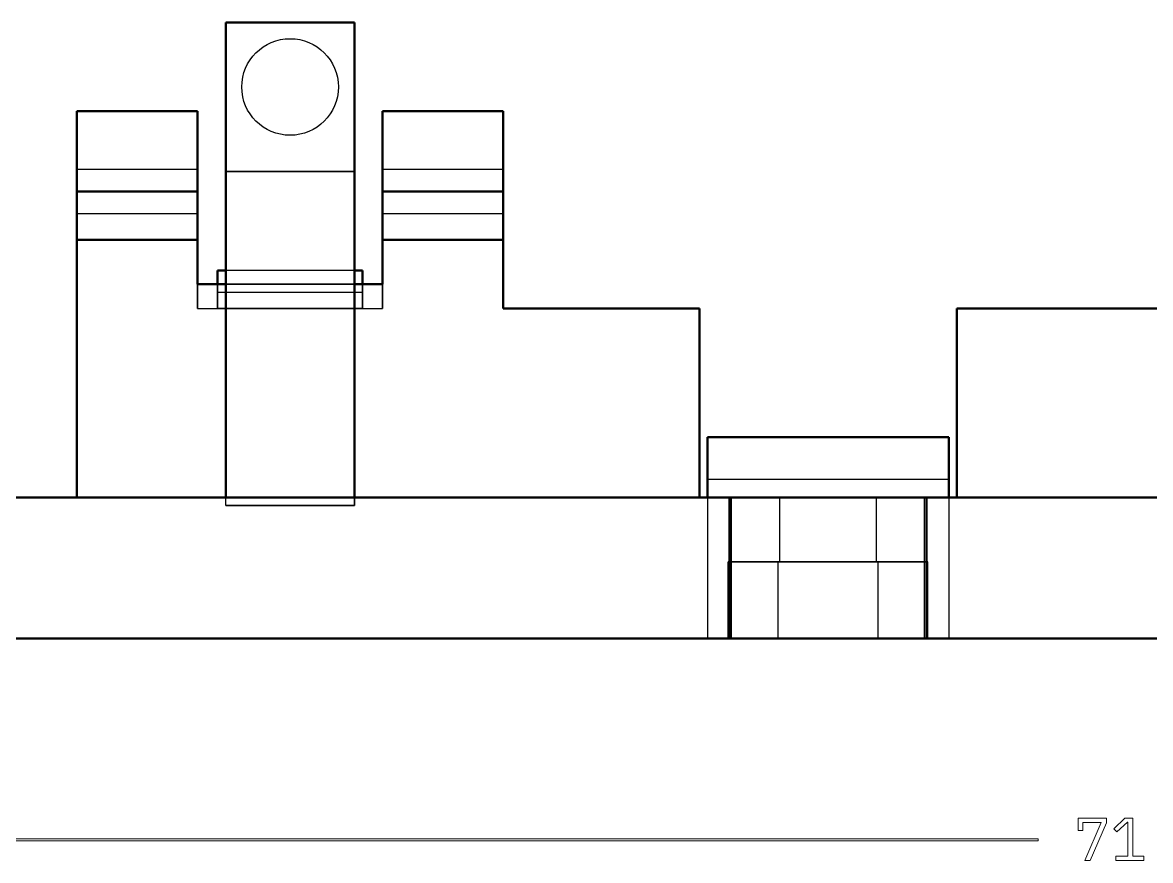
# Model space of a CAD drawing. Header units: millimetres. Extents: x 22 to 584, y 11 to 410.
# Drawn here: x 128.3 to 184.4, y 102.1 to 143.7 of the extents above; entities that cross this region are included whole.
import ezdxf

# ---------------------------------------------------------------- set-up
doc = ezdxf.new("R2010")
doc.units = ezdxf.units.MM
for name, color, linetype, lineweight in [('dims', 7, 'Continuous', 5), ('hidden', 7, 'Continuous', 25), ('part', 7, 'Continuous', 50)]:
    doc.layers.add(name, color=color, linetype=linetype, lineweight=lineweight)

msp = doc.modelspace()

# ---------------------------------------------------------------- linework, layer by layer
at = {"layer": 'dims'}
for p, q in [((180.789, 104.17), (180.789, 103.564)), ((182.186, 104.17), (180.789, 104.17)), ((181.014, 103.954), (181.931, 103.954)), ((181.014, 103.564), (181.014, 103.954)), ((181.931, 103.954), (181.113, 102.076)), ((181.383, 102.076), (182.186, 103.948)), ((182.186, 103.948), (182.186, 104.17)), ((183.108, 104.17), (182.553, 103.651)), ((182.699, 103.492), (183.228, 103.984)), ((183.501, 104.17), (183.108, 104.17)), ((183.228, 103.984), (183.249, 103.984)), ((183.249, 103.984), (183.249, 102.295)), ((183.501, 102.295), (183.501, 104.17)), ((180.789, 103.564), (181.014, 103.564)), ((182.553, 103.651), (182.699, 103.492)), ((178.789, 103.155), (113.95, 103.155)), ((113.95, 103.055), (178.789, 103.055)), ((178.789, 103.055), (178.789, 103.155)), ((181.113, 102.076), (181.383, 102.076)), ((182.649, 102.295), (182.649, 102.076)), ((183.249, 102.295), (182.649, 102.295)), ((182.649, 102.076), (184.053, 102.076)), ((184.053, 102.295), (183.501, 102.295)), ((184.053, 102.076), (184.053, 102.295))]:
    msp.add_line(p, q, dxfattribs=at)
at = {"layer": 'hidden'}
for p, q in [((138.4, 136.305), (138.4, 143.705)), ((138.4, 143.705), (144.8, 143.705)), ((144.8, 136.305), (144.8, 143.705)), ((137, 136.405), (131, 136.405)), ((138.4, 136.305), (138.4, 130.705)), ((138.4, 136.305), (144.8, 136.305)), ((144.8, 136.305), (138.4, 136.305)), ((144.8, 136.305), (144.8, 130.705)), ((152.2, 136.405), (146.2, 136.405)), ((131, 132.905), (131, 135.305)), ((131, 135.305), (137, 135.305)), ((137, 132.905), (137, 135.305)), ((146.2, 132.905), (146.2, 135.305)), ((146.2, 135.305), (152.2, 135.305)), ((152.2, 132.905), (152.2, 135.305)), ((137, 134.205), (131, 134.205)), ((152.2, 134.205), (146.2, 134.205)), ((131, 120.105), (131, 132.905)), ((131, 132.905), (137, 132.905)), ((137, 132.905), (131, 132.905)), ((137, 132.905), (131, 132.905)), ((137, 129.505), (137, 132.905)), ((146.2, 132.905), (152.2, 132.905)), ((146.2, 129.505), (146.2, 132.905)), ((152.2, 132.905), (146.2, 132.905)), ((152.2, 132.905), (146.2, 132.905)), ((152.2, 132.905), (152.2, 129.505)), ((138, 131.385), (138, 130.293)), ((144.8, 131.385), (138.4, 131.385)), ((145.2, 131.385), (145.2, 130.293)), ((137, 130.705), (137, 129.505)), ((137, 130.705), (138, 130.705)), ((138, 130.705), (145.2, 130.705)), ((138, 129.505), (138, 130.705)), ((138.4, 119.705), (138.4, 130.705)), ((144.8, 130.705), (138.4, 130.705)), ((144.8, 130.705), (144.8, 119.705)), ((145.2, 130.705), (146.2, 130.705)), ((145.2, 129.505), (145.2, 130.705)), ((146.2, 130.705), (146.2, 129.505)), ((145.2, 130.293), (138, 130.293)), ((138, 130.293), (138, 129.505)), ((145.2, 130.293), (145.2, 129.505)), ((137, 129.505), (146.2, 129.505)), ((137, 129.505), (138, 129.505)), ((145.2, 129.505), (138, 129.505)), ((145.2, 129.505), (146.2, 129.505)), ((152.2, 129.505), (161.95, 129.505)), ((161.95, 120.105), (161.95, 129.505)), ((174.75, 129.505), (184.7, 129.505)), ((174.75, 120.105), (174.75, 129.505)), ((162.35, 120.105), (162.35, 123.105)), ((162.35, 123.105), (174.35, 123.105)), ((174.35, 123.105), (162.35, 123.105)), ((174.35, 123.105), (162.35, 123.105)), ((174.35, 120.105), (174.35, 123.105)), ((174.35, 121.005), (162.35, 121.005)), ((131, 120.105), (124.395, 120.105)), ((131, 120.105), (125.6, 120.105)), ((125.6, 120.105), (162.35, 120.105)), ((138.4, 119.705), (138.4, 120.105)), ((144.8, 119.705), (144.8, 120.105)), ((163.555, 120.105), (161.95, 120.105)), ((162.35, 120.105), (161.95, 120.105)), ((162.35, 120.105), (162.35, 113.105)), ((162.35, 120.105), (162.35, 113.105)), ((162.35, 120.105), (174.35, 120.105)), ((162.35, 120.105), (174.35, 120.105)), ((163.555, 113.105), (163.555, 120.105)), ((165.95, 116.905), (165.95, 120.105)), ((165.95, 116.905), (165.95, 120.105)), ((170.75, 116.905), (170.75, 120.105)), ((170.75, 116.905), (170.75, 120.105)), ((173.145, 113.105), (173.145, 120.105)), ((174.75, 120.105), (173.145, 120.105)), ((174.35, 120.105), (174.35, 113.105)), ((174.35, 120.105), (174.35, 113.105)), ((174.35, 120.105), (242.79, 120.105)), ((174.75, 120.105), (174.35, 120.105)), ((144.8, 119.705), (138.4, 119.705)), ((138.4, 119.705), (144.8, 119.705)), ((165.867, 116.905), (163.385, 116.905)), ((163.385, 113.105), (163.385, 116.905)), ((163.385, 116.905), (165.867, 116.905)), ((165.867, 116.905), (163.385, 116.905)), ((163.385, 113.105), (163.385, 116.905)), ((163.385, 116.905), (165.867, 116.905)), ((170.833, 116.905), (165.867, 116.905)), ((165.867, 113.105), (165.867, 116.905)), ((165.867, 113.105), (165.867, 116.905)), ((165.867, 116.905), (170.833, 116.905)), ((170.833, 116.905), (165.867, 116.905)), ((165.867, 113.105), (165.867, 116.905)), ((165.867, 113.105), (165.867, 116.905)), ((165.867, 116.905), (170.833, 116.905)), ((173.315, 116.905), (170.833, 116.905)), ((170.833, 113.105), (170.833, 116.905)), ((170.833, 113.105), (170.833, 116.905)), ((170.833, 116.905), (173.315, 116.905)), ((173.315, 116.905), (170.833, 116.905)), ((170.833, 113.105), (170.833, 116.905)), ((170.833, 113.105), (170.833, 116.905)), ((170.833, 116.905), (173.315, 116.905)), ((173.315, 113.105), (173.315, 116.905)), ((173.315, 113.105), (173.315, 116.905)), ((124.395, 113.105), (163.555, 113.105)), ((125.6, 113.105), (162.35, 113.105)), ((125.6, 113.105), (162.35, 113.105)), ((165.867, 113.105), (163.385, 113.105)), ((163.385, 113.105), (165.867, 113.105)), ((165.867, 113.105), (163.385, 113.105)), ((163.385, 113.105), (165.867, 113.105)), ((170.833, 113.105), (165.867, 113.105)), ((165.867, 113.105), (170.833, 113.105)), ((170.833, 113.105), (165.867, 113.105)), ((165.867, 113.105), (170.833, 113.105)), ((170.833, 113.105), (173.315, 113.105)), ((173.315, 113.105), (170.833, 113.105)), ((170.833, 113.105), (173.315, 113.105)), ((173.315, 113.105), (170.833, 113.105)), ((173.145, 113.105), (243.995, 113.105)), ((174.35, 113.105), (242.79, 113.105)), ((174.35, 113.105), (242.79, 113.105))]:
    msp.add_line(p, q, dxfattribs=at)
msp.add_circle((141.6, 140.505), 2.4, dxfattribs=at)
msp.add_circle((141.6, 140.505), 2.4, dxfattribs=at)
for points, degree, knots in [([(131, 139.305), (131, 139.292), (131, 139.28), (131, 139.242), (131, 139.205), (131, 139.143), (131, 139.081), (131, 138.995), (131, 138.909), (131, 138.8), (131, 138.692), (131, 138.562), (131, 138.432), (131, 138.283), (131, 138.133), (131, 137.966), (131, 137.799), (131, 137.616), (131, 137.433), (131, 137.237), (131, 137.041), (131, 136.833), (131, 136.626), (131, 136.411), (131, 136.195), (131, 135.754), (131, 135.305)], 2, [0, 0, 0, 0.071429, 0.071429, 0.142857, 0.142857, 0.214286, 0.214286, 0.285714, 0.285714, 0.357143, 0.357143, 0.428571, 0.428571, 0.5, 0.5, 0.571429, 0.571429, 0.642857, 0.642857, 0.714286, 0.714286, 0.785714, 0.785714, 0.857143, 0.857143, 1, 1, 1]), ([(137, 139.305), (137, 139.292), (137, 139.28), (137, 139.242), (137, 139.205), (137, 139.143), (137, 139.081), (137, 138.995), (137, 138.909), (137, 138.8), (137, 138.692), (137, 138.562), (137, 138.432), (137, 138.283), (137, 138.133), (137, 137.966), (137, 137.799), (137, 137.616), (137, 137.433), (137, 137.237), (137, 137.041), (137, 136.833), (137, 136.626), (137, 136.411), (137, 136.195), (137, 135.754), (137, 135.305)], 2, [0, 0, 0, 0.071429, 0.071429, 0.142857, 0.142857, 0.214286, 0.214286, 0.285714, 0.285714, 0.357143, 0.357143, 0.428571, 0.428571, 0.5, 0.5, 0.571429, 0.571429, 0.642857, 0.642857, 0.714286, 0.714286, 0.785714, 0.785714, 0.857143, 0.857143, 1, 1, 1]), ([(146.2, 139.305), (146.2, 139.292), (146.2, 139.28), (146.2, 139.242), (146.2, 139.205), (146.2, 139.143), (146.2, 139.081), (146.2, 138.995), (146.2, 138.909), (146.2, 138.8), (146.2, 138.692), (146.2, 138.562), (146.2, 138.432), (146.2, 138.283), (146.2, 138.133), (146.2, 137.966), (146.2, 137.799), (146.2, 137.616), (146.2, 137.433), (146.2, 137.237), (146.2, 137.041), (146.2, 136.833), (146.2, 136.626), (146.2, 136.411), (146.2, 136.195), (146.2, 135.754), (146.2, 135.305)], 2, [0, 0, 0, 0.071429, 0.071429, 0.142857, 0.142857, 0.214286, 0.214286, 0.285714, 0.285714, 0.357143, 0.357143, 0.428571, 0.428571, 0.5, 0.5, 0.571429, 0.571429, 0.642857, 0.642857, 0.714286, 0.714286, 0.785714, 0.785714, 0.857143, 0.857143, 1, 1, 1]), ([(152.2, 139.305), (152.2, 139.292), (152.2, 139.28), (152.2, 139.242), (152.2, 139.205), (152.2, 139.143), (152.2, 139.081), (152.2, 138.995), (152.2, 138.909), (152.2, 138.8), (152.2, 138.692), (152.2, 138.562), (152.2, 138.432), (152.2, 138.283), (152.2, 138.133), (152.2, 137.966), (152.2, 137.799), (152.2, 137.616), (152.2, 137.433), (152.2, 137.237), (152.2, 137.041), (152.2, 136.833), (152.2, 136.626), (152.2, 136.411), (152.2, 136.195), (152.2, 135.754), (152.2, 135.305)], 2, [0, 0, 0, 0.071429, 0.071429, 0.142857, 0.142857, 0.214286, 0.214286, 0.285714, 0.285714, 0.357143, 0.357143, 0.428571, 0.428571, 0.5, 0.5, 0.571429, 0.571429, 0.642857, 0.642857, 0.714286, 0.714286, 0.785714, 0.785714, 0.857143, 0.857143, 1, 1, 1]), ([(131, 135.305), (131, 135.491), (131, 135.668), (131, 135.784), (131, 135.89), (131, 135.941), (131, 135.991), (131, 136.037), (131, 136.083), (131, 136.124), (131, 136.165), (131, 136.201), (131, 136.236), (131, 136.266), (131, 136.296), (131, 136.32), (131, 136.343), (131, 136.36), (131, 136.377), (131, 136.388), (131, 136.398), (131, 136.402), (131, 136.405)], 2, [0, 0, 0, 0.336599, 0.336599, 0.560999, 0.560999, 0.673198, 0.673198, 0.785398, 0.785398, 0.897598, 0.897598, 1.009798, 1.009798, 1.121997, 1.121997, 1.234197, 1.234197, 1.346397, 1.346397, 1.458597, 1.458597, 1.570796, 1.570796, 1.570796]), ([(137, 135.305), (137, 135.491), (137, 135.668), (137, 135.784), (137, 135.89), (137, 135.941), (137, 135.991), (137, 136.037), (137, 136.083), (137, 136.124), (137, 136.165), (137, 136.201), (137, 136.236), (137, 136.266), (137, 136.296), (137, 136.32), (137, 136.343), (137, 136.36), (137, 136.377), (137, 136.388), (137, 136.398), (137, 136.402), (137, 136.405)], 2, [0, 0, 0, 0.336599, 0.336599, 0.560999, 0.560999, 0.673198, 0.673198, 0.785398, 0.785398, 0.897598, 0.897598, 1.009798, 1.009798, 1.121997, 1.121997, 1.234197, 1.234197, 1.346397, 1.346397, 1.458597, 1.458597, 1.570796, 1.570796, 1.570796]), ([(146.2, 135.305), (146.2, 135.491), (146.2, 135.668), (146.2, 135.784), (146.2, 135.89), (146.2, 135.941), (146.2, 135.991), (146.2, 136.037), (146.2, 136.083), (146.2, 136.124), (146.2, 136.165), (146.2, 136.201), (146.2, 136.236), (146.2, 136.266), (146.2, 136.296), (146.2, 136.32), (146.2, 136.343), (146.2, 136.36), (146.2, 136.377), (146.2, 136.388), (146.2, 136.398), (146.2, 136.402), (146.2, 136.405)], 2, [0, 0, 0, 0.336599, 0.336599, 0.560999, 0.560999, 0.673198, 0.673198, 0.785398, 0.785398, 0.897598, 0.897598, 1.009798, 1.009798, 1.121997, 1.121997, 1.234197, 1.234197, 1.346397, 1.346397, 1.458597, 1.458597, 1.570796, 1.570796, 1.570796]), ([(152.2, 135.305), (152.2, 135.491), (152.2, 135.668), (152.2, 135.784), (152.2, 135.89), (152.2, 135.941), (152.2, 135.991), (152.2, 136.037), (152.2, 136.083), (152.2, 136.124), (152.2, 136.165), (152.2, 136.201), (152.2, 136.236), (152.2, 136.266), (152.2, 136.296), (152.2, 136.32), (152.2, 136.343), (152.2, 136.36), (152.2, 136.377), (152.2, 136.388), (152.2, 136.398), (152.2, 136.402), (152.2, 136.405)], 2, [0, 0, 0, 0.336599, 0.336599, 0.560999, 0.560999, 0.673198, 0.673198, 0.785398, 0.785398, 0.897598, 0.897598, 1.009798, 1.009798, 1.121997, 1.121997, 1.234197, 1.234197, 1.346397, 1.346397, 1.458597, 1.458597, 1.570796, 1.570796, 1.570796]), ([(131, 134.205), (131, 134.207), (131, 134.21), (131, 134.212), (131, 134.219), (131, 134.226), (131, 134.233), (131, 134.244), (131, 134.255), (131, 134.267), (131, 134.282), (131, 134.298), (131, 134.314), (131, 134.334), (131, 134.354), (131, 134.374), (131, 134.397), (131, 134.421), (131, 134.445), (131, 134.472), (131, 134.5), (131, 134.527), (131, 134.558), (131, 134.589), (131, 134.619), (131, 134.685), (131, 134.754), (131, 134.828), (131, 134.977), (131, 135.14), (131, 135.305)], 3, [0, 0, 0, 0, 0.071429, 0.071429, 0.071429, 0.142857, 0.142857, 0.142857, 0.214286, 0.214286, 0.214286, 0.285714, 0.285714, 0.285714, 0.357143, 0.357143, 0.357143, 0.428571, 0.428571, 0.428571, 0.5, 0.5, 0.5, 0.571429, 0.571429, 0.571429, 0.714286, 0.714286, 0.714286, 1, 1, 1, 1]), ([(137, 134.205), (137, 134.207), (137, 134.21), (137, 134.212), (137, 134.219), (137, 134.226), (137, 134.233), (137, 134.244), (137, 134.255), (137, 134.267), (137, 134.282), (137, 134.298), (137, 134.314), (137, 134.334), (137, 134.354), (137, 134.374), (137, 134.397), (137, 134.421), (137, 134.445), (137, 134.472), (137, 134.5), (137, 134.527), (137, 134.558), (137, 134.589), (137, 134.619), (137, 134.685), (137, 134.754), (137, 134.828), (137, 134.977), (137, 135.14), (137, 135.305)], 3, [0, 0, 0, 0, 0.071429, 0.071429, 0.071429, 0.142857, 0.142857, 0.142857, 0.214286, 0.214286, 0.214286, 0.285714, 0.285714, 0.285714, 0.357143, 0.357143, 0.357143, 0.428571, 0.428571, 0.428571, 0.5, 0.5, 0.5, 0.571429, 0.571429, 0.571429, 0.714286, 0.714286, 0.714286, 1, 1, 1, 1]), ([(146.2, 134.205), (146.2, 134.207), (146.2, 134.21), (146.2, 134.212), (146.2, 134.219), (146.2, 134.226), (146.2, 134.233), (146.2, 134.244), (146.2, 134.255), (146.2, 134.267), (146.2, 134.282), (146.2, 134.298), (146.2, 134.314), (146.2, 134.334), (146.2, 134.354), (146.2, 134.374), (146.2, 134.397), (146.2, 134.421), (146.2, 134.445), (146.2, 134.472), (146.2, 134.5), (146.2, 134.527), (146.2, 134.558), (146.2, 134.589), (146.2, 134.619), (146.2, 134.685), (146.2, 134.754), (146.2, 134.828), (146.2, 134.977), (146.2, 135.14), (146.2, 135.305)], 3, [0, 0, 0, 0, 0.071429, 0.071429, 0.071429, 0.142857, 0.142857, 0.142857, 0.214286, 0.214286, 0.214286, 0.285714, 0.285714, 0.285714, 0.357143, 0.357143, 0.357143, 0.428571, 0.428571, 0.428571, 0.5, 0.5, 0.5, 0.571429, 0.571429, 0.571429, 0.714286, 0.714286, 0.714286, 1, 1, 1, 1]), ([(152.2, 134.205), (152.2, 134.207), (152.2, 134.21), (152.2, 134.212), (152.2, 134.219), (152.2, 134.226), (152.2, 134.233), (152.2, 134.244), (152.2, 134.255), (152.2, 134.267), (152.2, 134.282), (152.2, 134.298), (152.2, 134.314), (152.2, 134.334), (152.2, 134.354), (152.2, 134.374), (152.2, 134.397), (152.2, 134.421), (152.2, 134.445), (152.2, 134.472), (152.2, 134.5), (152.2, 134.527), (152.2, 134.558), (152.2, 134.589), (152.2, 134.619), (152.2, 134.685), (152.2, 134.754), (152.2, 134.828), (152.2, 134.977), (152.2, 135.14), (152.2, 135.305)], 3, [0, 0, 0, 0, 0.071429, 0.071429, 0.071429, 0.142857, 0.142857, 0.142857, 0.214286, 0.214286, 0.214286, 0.285714, 0.285714, 0.285714, 0.357143, 0.357143, 0.357143, 0.428571, 0.428571, 0.428571, 0.5, 0.5, 0.5, 0.571429, 0.571429, 0.571429, 0.714286, 0.714286, 0.714286, 1, 1, 1, 1]), ([(165.95, 120.105), (165.958, 120.105), (165.965, 120.105), (165.988, 120.105), (166.01, 120.105), (166.047, 120.105), (166.085, 120.105), (166.136, 120.105), (166.188, 120.105), (166.253, 120.105), (166.318, 120.105), (166.396, 120.105), (166.474, 120.105), (166.563, 120.105), (166.653, 120.105), (166.753, 120.105), (166.854, 120.105), (166.963, 120.105), (167.073, 120.105), (167.191, 120.105), (167.309, 120.105), (167.433, 120.105), (167.557, 120.105), (167.687, 120.105), (167.816, 120.105), (168.08, 120.105), (168.35, 120.105)], 2, [0, 0, 0, 0.071429, 0.071429, 0.142857, 0.142857, 0.214286, 0.214286, 0.285714, 0.285714, 0.357143, 0.357143, 0.428571, 0.428571, 0.5, 0.5, 0.571429, 0.571429, 0.642857, 0.642857, 0.714286, 0.714286, 0.785714, 0.785714, 0.857143, 0.857143, 1, 1, 1]), ([(165.95, 120.105), (165.958, 120.105), (165.965, 120.105), (165.988, 120.105), (166.01, 120.105), (166.047, 120.105), (166.085, 120.105), (166.136, 120.105), (166.188, 120.105), (166.253, 120.105), (166.318, 120.105), (166.396, 120.105), (166.474, 120.105), (166.563, 120.105), (166.653, 120.105), (166.753, 120.105), (166.854, 120.105), (166.963, 120.105), (167.073, 120.105), (167.191, 120.105), (167.309, 120.105), (167.433, 120.105), (167.557, 120.105), (167.687, 120.105), (167.816, 120.105), (168.08, 120.105), (168.35, 120.105)], 2, [0, 0, 0, 0.071429, 0.071429, 0.142857, 0.142857, 0.214286, 0.214286, 0.285714, 0.285714, 0.357143, 0.357143, 0.428571, 0.428571, 0.5, 0.5, 0.571429, 0.571429, 0.642857, 0.642857, 0.714286, 0.714286, 0.785714, 0.785714, 0.857143, 0.857143, 1, 1, 1]), ([(168.35, 120.105), (168.484, 120.105), (168.619, 120.105), (168.886, 120.105), (169.143, 120.105), (169.267, 120.105), (169.391, 120.105), (169.509, 120.105), (169.627, 120.105), (169.737, 120.105), (169.846, 120.105), (169.947, 120.105), (170.047, 120.105), (170.137, 120.105), (170.226, 120.105), (170.304, 120.105), (170.382, 120.105), (170.447, 120.105), (170.512, 120.105), (170.564, 120.105), (170.615, 120.105), (170.653, 120.105), (170.69, 120.105), (170.712, 120.105), (170.735, 120.105), (170.742, 120.105), (170.75, 120.105)], 2, [0, 0, 0, 0.1122, 0.1122, 0.336599, 0.336599, 0.448799, 0.448799, 0.560999, 0.560999, 0.673198, 0.673198, 0.785398, 0.785398, 0.897598, 0.897598, 1.009798, 1.009798, 1.121997, 1.121997, 1.234197, 1.234197, 1.346397, 1.346397, 1.458597, 1.458597, 1.570796, 1.570796, 1.570796]), ([(168.35, 120.105), (168.484, 120.105), (168.619, 120.105), (168.886, 120.105), (169.143, 120.105), (169.267, 120.105), (169.391, 120.105), (169.509, 120.105), (169.627, 120.105), (169.737, 120.105), (169.846, 120.105), (169.947, 120.105), (170.047, 120.105), (170.137, 120.105), (170.226, 120.105), (170.304, 120.105), (170.382, 120.105), (170.447, 120.105), (170.512, 120.105), (170.564, 120.105), (170.615, 120.105), (170.653, 120.105), (170.69, 120.105), (170.712, 120.105), (170.735, 120.105), (170.742, 120.105), (170.75, 120.105)], 2, [0, 0, 0, 0.1122, 0.1122, 0.336599, 0.336599, 0.448799, 0.448799, 0.560999, 0.560999, 0.673198, 0.673198, 0.785398, 0.785398, 0.897598, 0.897598, 1.009798, 1.009798, 1.121997, 1.121997, 1.234197, 1.234197, 1.346397, 1.346397, 1.458597, 1.458597, 1.570796, 1.570796, 1.570796]), ([(165.95, 116.905), (165.958, 116.905), (165.965, 116.905), (165.988, 116.905), (166.01, 116.905), (166.047, 116.905), (166.085, 116.905), (166.136, 116.905), (166.188, 116.905), (166.253, 116.905), (166.318, 116.905), (166.396, 116.905), (166.474, 116.905), (166.563, 116.905), (166.653, 116.905), (166.753, 116.905), (166.854, 116.905), (166.963, 116.905), (167.073, 116.905), (167.191, 116.905), (167.309, 116.905), (167.433, 116.905), (167.557, 116.905), (167.687, 116.905), (167.816, 116.905), (168.08, 116.905), (168.35, 116.905)], 2, [0, 0, 0, 0.071429, 0.071429, 0.142857, 0.142857, 0.214286, 0.214286, 0.285714, 0.285714, 0.357143, 0.357143, 0.428571, 0.428571, 0.5, 0.5, 0.571429, 0.571429, 0.642857, 0.642857, 0.714286, 0.714286, 0.785714, 0.785714, 0.857143, 0.857143, 1, 1, 1]), ([(165.95, 116.905), (165.958, 116.905), (165.965, 116.905), (165.988, 116.905), (166.01, 116.905), (166.047, 116.905), (166.085, 116.905), (166.136, 116.905), (166.188, 116.905), (166.253, 116.905), (166.318, 116.905), (166.396, 116.905), (166.474, 116.905), (166.563, 116.905), (166.653, 116.905), (166.753, 116.905), (166.854, 116.905), (166.963, 116.905), (167.073, 116.905), (167.191, 116.905), (167.309, 116.905), (167.433, 116.905), (167.557, 116.905), (167.687, 116.905), (167.816, 116.905), (168.08, 116.905), (168.35, 116.905)], 2, [0, 0, 0, 0.071429, 0.071429, 0.142857, 0.142857, 0.214286, 0.214286, 0.285714, 0.285714, 0.357143, 0.357143, 0.428571, 0.428571, 0.5, 0.5, 0.571429, 0.571429, 0.642857, 0.642857, 0.714286, 0.714286, 0.785714, 0.785714, 0.857143, 0.857143, 1, 1, 1]), ([(168.35, 116.905), (168.484, 116.905), (168.619, 116.905), (168.886, 116.905), (169.143, 116.905), (169.267, 116.905), (169.391, 116.905), (169.509, 116.905), (169.627, 116.905), (169.737, 116.905), (169.846, 116.905), (169.947, 116.905), (170.047, 116.905), (170.137, 116.905), (170.226, 116.905), (170.304, 116.905), (170.382, 116.905), (170.447, 116.905), (170.512, 116.905), (170.564, 116.905), (170.615, 116.905), (170.653, 116.905), (170.69, 116.905), (170.712, 116.905), (170.735, 116.905), (170.742, 116.905), (170.75, 116.905)], 2, [0, 0, 0, 0.1122, 0.1122, 0.336599, 0.336599, 0.448799, 0.448799, 0.560999, 0.560999, 0.673198, 0.673198, 0.785398, 0.785398, 0.897598, 0.897598, 1.009798, 1.009798, 1.121997, 1.121997, 1.234197, 1.234197, 1.346397, 1.346397, 1.458597, 1.458597, 1.570796, 1.570796, 1.570796]), ([(168.35, 116.905), (168.484, 116.905), (168.619, 116.905), (168.886, 116.905), (169.143, 116.905), (169.267, 116.905), (169.391, 116.905), (169.509, 116.905), (169.627, 116.905), (169.737, 116.905), (169.846, 116.905), (169.947, 116.905), (170.047, 116.905), (170.137, 116.905), (170.226, 116.905), (170.304, 116.905), (170.382, 116.905), (170.447, 116.905), (170.512, 116.905), (170.564, 116.905), (170.615, 116.905), (170.653, 116.905), (170.69, 116.905), (170.712, 116.905), (170.735, 116.905), (170.742, 116.905), (170.75, 116.905)], 2, [0, 0, 0, 0.1122, 0.1122, 0.336599, 0.336599, 0.448799, 0.448799, 0.560999, 0.560999, 0.673198, 0.673198, 0.785398, 0.785398, 0.897598, 0.897598, 1.009798, 1.009798, 1.121997, 1.121997, 1.234197, 1.234197, 1.346397, 1.346397, 1.458597, 1.458597, 1.570796, 1.570796, 1.570796])]:
    msp.add_open_spline(points, degree=degree, knots=knots, dxfattribs=at)
for points in [[(131, 136.405), (131, 136.377), (131, 136.296), (131, 136.165), (131, 135.991), (131, 135.782), (131, 135.55), (131, 135.305), (131, 135.06), (131, 134.828), (131, 134.619), (131, 134.445), (131, 134.314), (131, 134.233), (131, 134.205)], [(137, 136.405), (137, 136.377), (137, 136.296), (137, 136.165), (137, 135.991), (137, 135.782), (137, 135.55), (137, 135.305), (137, 135.06), (137, 134.828), (137, 134.619), (137, 134.445), (137, 134.314), (137, 134.233), (137, 134.205)], [(146.2, 136.405), (146.2, 136.377), (146.2, 136.296), (146.2, 136.165), (146.2, 135.991), (146.2, 135.782), (146.2, 135.55), (146.2, 135.305), (146.2, 135.06), (146.2, 134.828), (146.2, 134.619), (146.2, 134.445), (146.2, 134.314), (146.2, 134.233), (146.2, 134.205)], [(152.2, 136.405), (152.2, 136.377), (152.2, 136.296), (152.2, 136.165), (152.2, 135.991), (152.2, 135.782), (152.2, 135.55), (152.2, 135.305), (152.2, 135.06), (152.2, 134.828), (152.2, 134.619), (152.2, 134.445), (152.2, 134.314), (152.2, 134.233), (152.2, 134.205)], [(162.35, 123.105), (162.35, 122.822), (162.35, 122.558), (162.35, 122.314), (162.35, 122.09), (162.35, 121.886), (162.35, 121.702), (162.35, 121.54), (162.35, 121.399), (162.35, 121.279), (162.35, 121.18), (162.35, 121.104), (162.35, 121.049), (162.35, 121.016), (162.35, 121.005)], [(162.35, 121.005), (162.35, 121.016), (162.35, 121.049), (162.35, 121.104), (162.35, 121.18), (162.35, 121.279), (162.35, 121.399), (162.35, 121.54), (162.35, 121.702), (162.35, 121.886), (162.35, 122.09), (162.35, 122.314), (162.35, 122.558), (162.35, 122.822), (162.35, 123.105)], [(174.35, 123.105), (174.35, 122.822), (174.35, 122.558), (174.35, 122.314), (174.35, 122.09), (174.35, 121.886), (174.35, 121.702), (174.35, 121.54), (174.35, 121.399), (174.35, 121.279), (174.35, 121.18), (174.35, 121.104), (174.35, 121.049), (174.35, 121.016), (174.35, 121.005)], [(174.35, 121.005), (174.35, 121.016), (174.35, 121.049), (174.35, 121.104), (174.35, 121.18), (174.35, 121.279), (174.35, 121.399), (174.35, 121.54), (174.35, 121.702), (174.35, 121.886), (174.35, 122.09), (174.35, 122.314), (174.35, 122.558), (174.35, 122.822), (174.35, 123.105)], [(173.145, 120.105), (172.568, 120.105), (171.943, 120.105), (171.276, 120.105), (170.574, 120.105), (169.847, 120.105), (169.103, 120.105), (168.35, 120.105), (167.597, 120.105), (166.853, 120.105), (166.126, 120.105), (165.424, 120.105), (164.757, 120.105), (164.132, 120.105), (163.555, 120.105)], [(170.75, 120.105), (170.69, 120.105), (170.512, 120.105), (170.226, 120.105), (169.846, 120.105), (169.391, 120.105), (168.884, 120.105), (168.35, 120.105), (167.816, 120.105), (167.309, 120.105), (166.854, 120.105), (166.474, 120.105), (166.188, 120.105), (166.01, 120.105), (165.95, 120.105)], [(170.75, 120.105), (170.69, 120.105), (170.512, 120.105), (170.226, 120.105), (169.846, 120.105), (169.391, 120.105), (168.884, 120.105), (168.35, 120.105), (167.816, 120.105), (167.309, 120.105), (166.854, 120.105), (166.474, 120.105), (166.188, 120.105), (166.01, 120.105), (165.95, 120.105)], [(170.75, 116.905), (170.69, 116.905), (170.512, 116.905), (170.226, 116.905), (169.846, 116.905), (169.391, 116.905), (168.884, 116.905), (168.35, 116.905), (167.816, 116.905), (167.309, 116.905), (166.854, 116.905), (166.474, 116.905), (166.188, 116.905), (166.01, 116.905), (165.95, 116.905)], [(170.75, 116.905), (170.69, 116.905), (170.512, 116.905), (170.226, 116.905), (169.846, 116.905), (169.391, 116.905), (168.884, 116.905), (168.35, 116.905), (167.816, 116.905), (167.309, 116.905), (166.854, 116.905), (166.474, 116.905), (166.188, 116.905), (166.01, 116.905), (165.95, 116.905)], [(173.145, 113.105), (172.568, 113.105), (171.943, 113.105), (171.276, 113.105), (170.574, 113.105), (169.847, 113.105), (169.103, 113.105), (168.35, 113.105), (167.597, 113.105), (166.853, 113.105), (166.126, 113.105), (165.424, 113.105), (164.757, 113.105), (164.132, 113.105), (163.555, 113.105)]]:
    msp.add_open_spline(points, degree=1, dxfattribs=at)
at = {"layer": 'part'}
for p, q in [((138.4, 120.105), (138.4, 143.705)), ((138.4, 143.705), (144.8, 143.705)), ((144.8, 120.105), (144.8, 143.705)), ((137, 139.305), (131, 139.305)), ((152.2, 139.305), (146.2, 139.305)), ((131, 132.905), (131, 135.305)), ((131, 135.305), (137, 135.305)), ((137, 132.905), (137, 135.305)), ((146.2, 132.905), (146.2, 135.305)), ((146.2, 135.305), (152.2, 135.305)), ((152.2, 132.905), (152.2, 135.305)), ((131, 132.905), (131, 120.105)), ((131, 132.905), (137, 132.905)), ((137, 130.705), (137, 132.905)), ((146.2, 132.905), (152.2, 132.905)), ((146.2, 130.705), (146.2, 132.905)), ((152.2, 129.505), (152.2, 132.905)), ((138, 130.705), (138, 131.385)), ((138.4, 131.385), (138, 131.385)), ((145.2, 131.385), (144.8, 131.385)), ((145.2, 130.705), (145.2, 131.385)), ((137, 130.705), (138.4, 130.705)), ((144.8, 130.705), (146.2, 130.705)), ((152.2, 129.505), (161.95, 129.505)), ((161.95, 120.105), (161.95, 129.505)), ((174.75, 129.505), (184.7, 129.505)), ((174.75, 120.105), (174.75, 129.505)), ((162.35, 120.105), (162.35, 123.105)), ((162.35, 123.105), (174.35, 123.105)), ((174.35, 120.105), (174.35, 123.105)), ((124.499, 120.105), (163.451, 120.105)), ((163.451, 113.105), (163.451, 120.105)), ((173.249, 113.105), (173.249, 120.105)), ((173.249, 120.105), (243.891, 120.105)), ((163.451, 113.105), (124.499, 113.105)), ((243.891, 113.105), (173.249, 113.105))]:
    msp.add_line(p, q, dxfattribs=at)
for points in [[(131, 135.305), (131, 135.753), (131, 136.195), (131, 136.626), (131, 137.041), (131, 137.433), (131, 137.799), (131, 138.133), (131, 138.432), (131, 138.692), (131, 138.909), (131, 139.081), (131, 139.205), (131, 139.28), (131, 139.305)], [(137, 135.305), (137, 135.753), (137, 136.195), (137, 136.626), (137, 137.041), (137, 137.433), (137, 137.799), (137, 138.133), (137, 138.432), (137, 138.692), (137, 138.909), (137, 139.081), (137, 139.205), (137, 139.28), (137, 139.305)], [(146.2, 135.305), (146.2, 135.753), (146.2, 136.195), (146.2, 136.626), (146.2, 137.041), (146.2, 137.433), (146.2, 137.799), (146.2, 138.133), (146.2, 138.432), (146.2, 138.692), (146.2, 138.909), (146.2, 139.081), (146.2, 139.205), (146.2, 139.28), (146.2, 139.305)], [(152.2, 135.305), (152.2, 135.753), (152.2, 136.195), (152.2, 136.626), (152.2, 137.041), (152.2, 137.433), (152.2, 137.799), (152.2, 138.133), (152.2, 138.432), (152.2, 138.692), (152.2, 138.909), (152.2, 139.081), (152.2, 139.205), (152.2, 139.28), (152.2, 139.305)], [(163.451, 120.105), (164.034, 120.105), (164.669, 120.105), (165.35, 120.105), (166.067, 120.105), (166.812, 120.105), (167.576, 120.105), (168.35, 120.105), (169.124, 120.105), (169.888, 120.105), (170.633, 120.105), (171.35, 120.105), (172.031, 120.105), (172.666, 120.105), (173.249, 120.105)], [(173.249, 113.105), (172.666, 113.105), (172.031, 113.105), (171.35, 113.105), (170.633, 113.105), (169.888, 113.105), (169.124, 113.105), (168.35, 113.105), (167.576, 113.105), (166.812, 113.105), (166.067, 113.105), (165.35, 113.105), (164.669, 113.105), (164.034, 113.105), (163.451, 113.105)]]:
    msp.add_open_spline(points, degree=1, dxfattribs=at)

doc.saveas('drawing.dxf')
